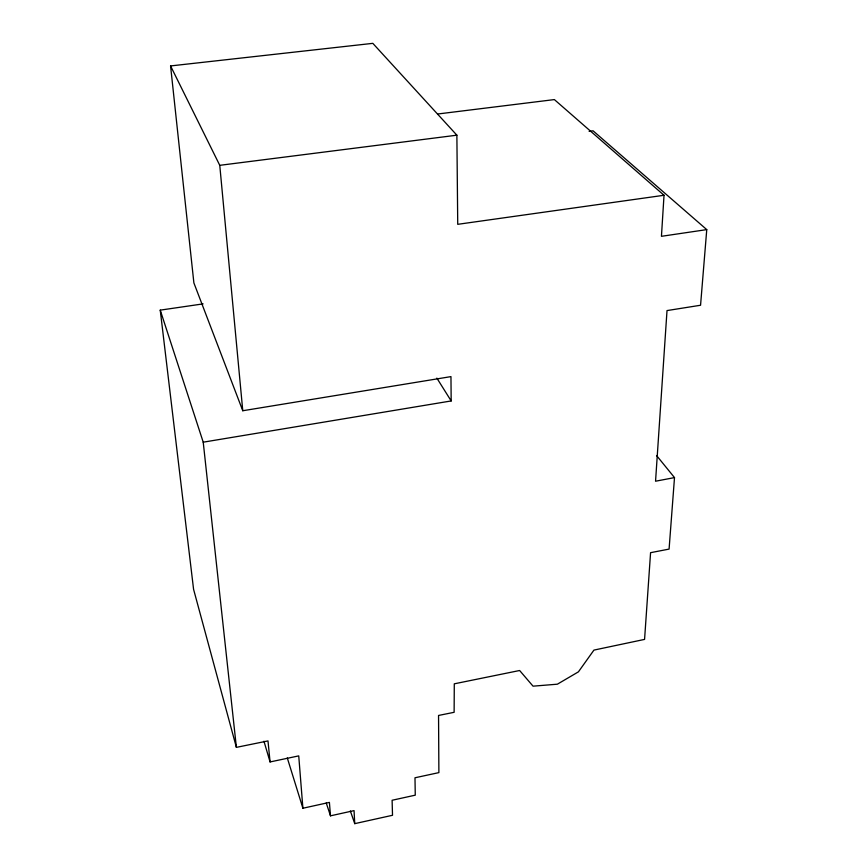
<?xml version="1.0" encoding="UTF-8"?>
<svg xmlns="http://www.w3.org/2000/svg" width="867" height="867" viewBox="0 0 867 867"><rect width="100%" height="100%" fill="white"/><g stroke="black" fill="none" stroke-linecap="round" stroke-linejoin="round"><path stroke-width="1.3" d="M437.564 114.021L554.371 99.586L664.024 195.27L661.445 236.312L706.757 229.614L700.558 305.249L667.016 310.581L655.55 481.218L674.504 477.598L669.086 549.093L650.575 552.68L644.571 639.402L593.938 650.098L578.419 671.849L557.373 684.193L533.032 686.165L519.636 670.505L454.286 683.825L454.124 712.306L438.55 715.459L438.886 772.616L414.99 777.775L415.26 795.169L392.112 800.263L392.513 815.283L354.744 823.65L350.333 810.927M287.291 757.931L302.897 808.239L329.406 802.398L330.49 815.825L354.05 810.623L354.744 823.65M263.958 741.231L270.07 761.941L298.736 755.883L302.897 808.239M203.106 303.883L160.243 310.137L193.579 589.332L236.388 747.365L267.99 740.917L270.07 761.941M160.243 310.137L203.225 442.181L451.176 400.944L450.959 376.614L242.771 410.741L193.883 282.913L170.571 65.935L372.821 43.35L456.876 135.187L457.733 224.325L664.024 195.27M589.126 131.329L593.071 130.819L706.757 229.614M170.571 65.935L219.763 165.326L456.876 135.187M656.568 455.543L674.504 477.598M436.86 378.12L451.176 400.944M326.241 802.961L330.49 815.825M203.225 442.181L236.388 747.365M219.763 165.326L242.771 410.741"/></g></svg>
